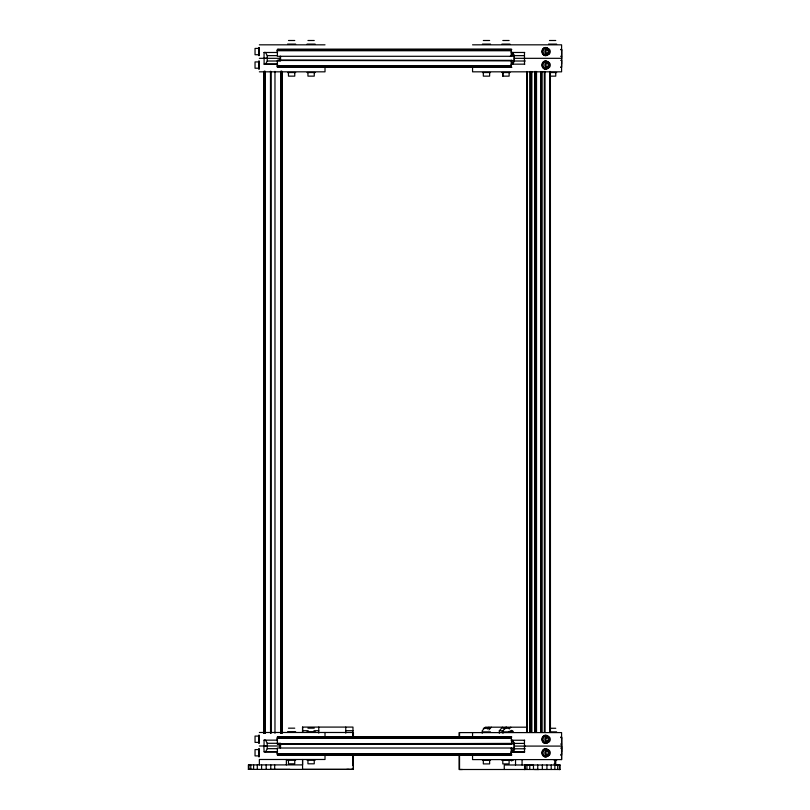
<?xml version="1.0" encoding="UTF-8"?>
<svg xmlns="http://www.w3.org/2000/svg" width="810" height="810" viewBox="0 0 810 810"><rect width="100%" height="100%" fill="white"/><g stroke="black" fill="none" stroke-linecap="round" stroke-linejoin="round"><path stroke-width="1.21" d="M289.909 769.389L248.376 769.389L248.376 764.893L302.565 764.893L302.565 759.719M253.54 769.389L248.974 769.389L248.974 764.893M250.786 769.389L250.786 764.893M253.611 769.389L253.611 764.893M257.296 769.389L257.296 764.893M261.589 769.389L261.589 764.893M266.186 769.389L266.186 764.893M270.773 764.893L270.773 769.389L349.515 769.389L346.781 769.389M274.681 769.389L274.681 764.893M277.364 52.478L277.364 49.319L511.211 49.319L511.211 56.295L277.364 56.295L277.374 50.463L278.043 49.319M277.364 740.148L277.364 736.989L472.989 736.989M280.503 747.772L280.503 745.98L259.362 745.99M280.503 58.31L280.503 61.013L267.249 61.013L265.569 64.162L264.111 64.172L264.1 58.32L259.362 58.32M302.565 731.359L302.565 727.086L352.968 727.086L352.968 738.031M350.71 769.389L353.322 769.389L353.413 754.92L353.403 769.399L302.565 769.389L302.565 759.486M353.413 732.483L353.413 737.475L353.413 732.483L259.362 732.483M459.108 754.738L459.108 769.5L559.487 769.49L559.447 764.994L560.044 764.994L560.044 769.5L559.447 769.5M459.108 737.515L459.108 732.594L561.593 732.594L561.593 759.598L472.554 759.598L472.554 755.092L511.201 755.092L511.201 751.933L524.505 751.923L524.455 740.249M462.399 769.5L459.543 769.5L459.543 754.738M459.543 737.515L459.543 732.594M504.255 769.5L504.265 764.994L559.487 764.994M511.211 67.321L511.211 64.162L524.779 64.162M560.925 49.319L561.603 49.319L561.613 58.32L561.593 67.321L560.925 67.321M561.593 759.598L561.593 737.09L560.925 737.09M561.593 737.09L561.593 755.092L560.925 755.092M503.162 732.594L503.162 730.792M524.515 64.152L524.465 52.478M561.603 64.172L561.624 58.32L514.36 58.33M278.043 754.991L277.374 753.847L277.364 748.015L511.667 748.015L512.447 751.386L514.137 748.187L514.137 743.793L512.517 740.613L511.91 740.836L511.697 743.955L277.364 743.965L277.374 738.123L278.043 736.989M277.648 49.582L511.495 49.582L511.211 50.676L277.364 50.676M277.648 737.242L511.495 737.242L511.211 738.335L277.364 738.335M561.593 65.974L560.854 67.179M561.593 753.745L560.854 754.95M278.033 743.651L511.89 743.509L277.364 743.965M511.211 56.295C513.469 56.032 510.644 48.306 514.137 56.123L514.137 60.517L512.477 63.717L511.738 60.365M547.56 53.369L548.461 51.567L547.56 49.774M549.362 51.567L548.461 53.369L546.669 53.369L545.778 51.567L546.669 49.774L548.461 49.774L549.362 51.567L548.461 51.567M547.56 66.865L548.461 65.073L547.56 63.281M549.362 65.073L548.461 66.865L546.669 66.865L545.778 65.073L546.669 63.281L548.461 63.281L549.362 65.073L548.461 65.073M513.591 751.184L514.613 749.139M546.659 737.556L545.768 739.348L546.659 741.14L548.451 741.14L549.352 739.348L548.451 737.556L545.758 737.556M547.55 741.14L548.451 739.348L547.55 737.556M547.55 754.637L548.451 752.844L547.55 751.052M549.352 752.844L548.451 754.637L546.659 754.637L545.768 752.844L546.659 751.052L548.451 751.052L549.352 752.844L548.451 752.844M263.858 745.99L264.111 751.832L265.569 751.832L267.249 748.673L267.239 743.296L265.538 740.158L264.06 740.158L264.06 746M512.689 64.162L514.39 61.013L514.36 55.637L512.679 52.478L511.211 52.468L524.718 52.478M512.679 751.933L514.38 748.784L514.35 743.408L512.669 740.249L511.201 740.239L524.708 740.249M487.387 728.99L488.946 727.188M488.946 729.891L491.275 727.188M499.325 733.242L499.325 730.792L502.443 727.188M502.929 733.242L502.929 730.792L506.048 727.188M504.721 728.99L506.28 727.188M509.227 728.99L510.786 727.188M509.875 731.471L511.566 730.347L513.246 731.471L508.751 731.471M511.697 743.955L511.201 737.09M264.1 58.32L280.543 58.32L280.543 56.528M264.1 745.99L267.239 745.98M267.249 58.33L264.06 58.33L264.06 52.488L265.538 52.488L267.249 55.637L267.249 61.013M288.461 40.5L294.759 40.5M307.942 40.5L314.25 40.5M483.317 40.5L489.635 40.5M502.808 40.5L509.125 40.5M549.443 40.5L555.751 40.5M287.56 44.105L295.66 44.105M307.051 44.105L315.151 44.105M482.426 44.105L490.536 44.105M501.906 44.105L510.017 44.105M548.542 44.105L556.652 44.105M259.362 44.823L325.012 44.823M472.554 44.823L561.603 44.823L561.593 58.32L561.603 49.319M258.643 48.418L255.039 48.418L255.039 54.726L258.643 54.726M277.729 49.471L511.778 49.339M277.567 49.714L511.414 49.714M277.496 49.876L511.343 49.876M277.435 50.058L511.282 50.058M277.395 50.25L511.242 50.25M277.374 50.463L511.221 50.463M264.06 52.488L277.627 52.478M267.249 55.637L276.919 55.627M514.36 55.637L523.999 55.637M510.351 56.123L514.137 56.123M511.798 60.436L277.364 60.345L277.374 66.187L278.043 67.321M560.692 60.345L561.593 60.345L561.593 71.827L472.554 71.827L472.564 67.321M277.85 60.355L514.137 60.517M277.972 60.477L511.89 60.73M514.39 61.013L525.275 61.013M258.643 61.924L255.039 61.924L255.039 68.222L258.643 68.222M265.569 64.162L277.617 64.162M264.111 64.172L277.364 64.172L277.364 67.321L511.778 67.301M277.364 65.974L511.211 65.974L511.495 67.068M277.374 66.187L511.221 66.187M277.395 66.39L511.242 66.39M277.435 66.582L511.282 66.582M277.496 66.764L511.343 66.764M277.567 66.926L511.414 66.926M277.648 67.068L511.586 67.179M259.362 71.827L325.012 71.827L325.012 67.321M287.56 72.546L295.66 72.546M307.051 72.546L315.151 72.546M482.426 72.546L490.536 72.546M501.906 72.546L510.017 72.546M550.375 72.546L556.652 72.546M502.818 76.14L502.818 72.546L502.808 76.14L509.125 76.14L509.125 72.546M550.365 76.14L555.751 76.14L555.751 72.546M527.502 727.188L485.342 727.188L482.223 730.792L482.223 733.242M288.451 728.17L294.759 728.17M307.942 728.17L314.24 728.17M483.317 728.271L489.625 728.271M502.808 728.271L509.105 728.271M550.365 728.271L555.741 728.271M308.195 730.691L302.565 730.691L302.565 732.483L302.565 727.086M313.966 730.691L318.765 730.691M345.769 730.691L352.968 730.691M499.325 730.792L502.929 730.792M287.56 731.764L295.66 731.764M307.041 731.764L315.141 731.764M482.426 731.875L490.526 731.875M501.906 731.875L510.006 731.875M550.365 731.875L556.642 731.875M258.643 736.087L255.039 736.087L255.039 742.385L258.643 742.385M277.729 737.13L511.778 736.999M277.567 737.383L511.414 737.383M277.496 737.546L511.343 737.546M277.435 737.728L511.282 737.728M277.395 737.92L511.242 737.92M277.374 738.123L511.221 738.123M548.451 739.348L549.352 739.348M264.06 740.158L277.627 740.148M267.239 743.296L280.543 743.296L280.543 745.99M514.35 743.408L523.989 743.408M277.951 743.874L514.137 743.793M514.38 746.091L525.184 746.101M560.692 748.116L561.593 748.116M511.606 748.187L514.137 748.187M267.249 748.673L276.888 748.673M514.38 748.784L525.265 748.784M258.643 749.584L255.039 749.584L255.039 755.892L258.643 755.892M265.569 751.832L277.617 751.832M264.111 751.832L277.364 751.842L277.364 754.991L511.778 754.971M511.201 751.933L524.769 751.933M277.364 753.634L511.211 753.634L511.495 754.728M277.374 753.847L511.221 753.847M277.395 754.059L511.242 754.059M277.435 754.252L511.282 754.252M277.496 754.434L511.343 754.434M277.567 754.596L511.414 754.596M277.648 754.728L511.586 754.839M287.56 760.205L295.66 760.205M307.041 760.205L315.141 760.205M482.426 760.317L490.526 760.317M501.906 760.317L510.006 760.317M554.162 760.317L556.642 760.317M554.162 763.911L555.741 763.911L555.741 760.317M352.623 764.893L353.413 764.893M533.456 769.49L533.456 764.994L525.153 764.994L524.576 764.994L524.576 769.5L524.029 769.5M554.323 764.994L560.044 764.994M248.376 769.389L248.974 769.389M524.576 769.5L525.153 769.5L525.153 764.994M534.347 769.5L538.842 769.5M558.9 769.49L560.044 769.5M350.447 769.389L353.403 769.399M560.621 56.295L561.593 56.295M560.621 744.066L561.593 744.066M524.708 746.091L561.613 746.091L561.593 751.923M560.854 49.471L561.593 50.676M560.854 737.242L561.593 738.447M557.685 764.994L557.685 769.49M554.88 764.994L554.88 769.49M554.779 759.598L554.779 764.994M551.205 764.994L551.205 769.49M550.405 71.503L550.446 732.088M550.233 71.503L550.334 732.088M550.101 71.503L550.101 732.088M549.949 71.503L549.949 732.088M549.777 71.503L549.777 732.088M546.932 764.994L546.932 769.49M544.907 71.503L544.907 732.088M544.512 71.503L544.563 732.088M544.401 71.503L544.411 732.088M542.335 764.994L542.335 769.49M542.133 71.503L542.133 732.088M541.394 71.503L541.394 732.088M540.908 71.503L540.908 732.088M540.675 71.503L540.746 732.088M537.739 764.994L537.739 769.49M536.524 71.503L536.524 732.088M536.331 71.503L536.331 732.088M536.129 71.503L536.129 732.088M535.926 71.503L535.926 732.088M535.714 71.503L535.714 732.088M535.501 71.503L535.501 732.088M535.299 71.503L535.299 732.088M535.116 71.503L535.116 732.088M534.944 71.503L534.944 732.088M534.803 71.503L534.803 732.088M534.681 71.503L534.681 732.088M531.866 71.503L531.866 732.088M530.844 732.088L530.844 71.503L530.682 732.088M530.631 71.503L530.56 732.088M530.489 71.503L530.418 732.088M529.841 71.503L529.841 732.088M529.77 764.994L529.77 769.49M527.037 71.503L527.037 732.088M526.935 71.503L526.854 732.088M526.935 764.994L526.935 769.49M522.075 759.598L522.075 764.994M515.535 759.598L515.535 764.994M511.211 60.345L511.211 65.974M511.211 748.015L511.211 753.634M509.105 760.317L509.105 763.911L502.808 763.911L502.808 760.317M489.635 72.546L489.625 76.14L483.317 76.14L483.337 72.546M489.625 760.317L489.625 763.911L483.317 763.911L483.317 760.317M472.554 732.594L472.554 737.09M352.968 753.948L352.968 764.893M345.769 727.086L345.769 733.131M325.012 732.483L325.012 736.989M325.012 754.991L325.012 759.486L259.362 759.486L259.362 764.893M318.765 727.086L318.765 733.131M314.25 72.546L314.25 76.14L307.942 76.14L307.942 72.546M314.24 760.205L314.24 763.81L307.942 763.81L307.942 760.205M294.759 72.546L294.759 76.14L288.461 76.14L288.461 72.546M294.759 760.205L294.759 763.81L288.451 763.81L288.451 760.205M286.365 759.486L286.365 764.893M281.951 71.391L281.951 733.253M281.89 71.391L281.809 733.253M281.698 71.391L281.698 733.253M281.556 71.391L281.556 733.253M281.394 71.391L281.394 733.253M281.212 71.391L281.212 733.253M281.019 71.391L281.019 733.253M280.817 71.391L280.817 733.253M280.604 71.391L280.604 733.253M280.29 56.123L280.29 60.517M280.29 743.793L280.29 748.187M274.975 71.391L274.975 733.253M270.925 71.391L270.925 733.253M270.611 71.391L270.682 733.253M270.479 71.391L270.55 733.253M265.305 71.391L265.305 733.253M265.093 71.391L265.093 733.253M264.88 71.391L264.88 733.253M264.688 71.391L264.688 733.253M264.505 71.391L264.505 733.253M264.343 71.391L264.212 733.253M264.1 71.391L264.1 733.253M263.969 71.391L263.949 733.253M259.362 47.517L259.362 55.617M259.362 61.023L259.362 69.123M259.362 735.186L259.362 743.286M259.362 748.693L259.362 756.793M258.643 47.517L258.643 55.617M258.643 61.023L258.643 69.123M258.643 735.186L258.643 743.286M258.643 748.693L258.643 756.793M547.924 67.898A4.05 3.503 -90 0 1 542.751 67.726A4.05 3.503 -90 0 1 543.358 61.793A4.05 3.503 -90 0 1 548.421 62.998M548.289 67.898A4.05 3.503 -90 0 1 542.923 67.443A4.05 3.503 -90 0 1 544.239 61.428A4.05 3.503 -90 0 1 549.139 63.97M547.135 62.34A3.149 2.724 -90 0 1 547.702 62.846M547.135 67.797A3.149 2.724 -90 0 1 543.064 65.489A3.149 2.724 -90 0 1 546.477 62.026M548.471 53.541A4.05 3.503 -90 0 1 543.439 54.918A4.05 3.503 -90 0 1 542.69 49.015A4.05 3.503 -90 0 1 547.854 48.661M548.836 53.541A4.05 3.503 -90 0 1 543.804 54.918A4.05 3.503 -90 0 1 543.044 49.015A4.05 3.503 -90 0 1 548.208 48.661M546.477 54.614A3.149 2.724 -90 0 1 543.064 51.162A3.149 2.724 -90 0 1 547.135 48.843M547.702 53.794A3.149 2.724 -90 0 1 547.135 54.3M547.914 755.669A4.05 3.503 -90 0 1 542.74 755.497A4.05 3.503 -90 0 1 543.338 749.564A4.05 3.503 -90 0 1 548.41 750.769M548.269 755.669A4.05 3.503 -90 0 1 542.913 755.214A4.05 3.503 -90 0 1 544.229 749.199A4.05 3.503 -90 0 1 549.129 751.741M547.125 755.578A3.149 2.724 -90 0 1 543.52 754.657A3.149 2.724 -90 0 1 544.006 750.435A3.149 2.724 -90 0 1 547.681 750.617M548.461 741.312A4.05 3.503 -90 0 1 543.429 742.699A4.05 3.503 -90 0 1 542.68 736.786A4.05 3.503 -90 0 1 547.844 736.442M549.16 740.33A4.05 3.503 -90 0 1 544.32 743.043A4.05 3.503 -90 0 1 542.852 737.07A4.05 3.503 -90 0 1 548.198 736.442M546.466 742.385A3.149 2.724 -90 0 1 543.054 738.933A3.149 2.724 -90 0 1 547.125 736.614M513.246 759.821L511.566 760.944L509.875 759.821L513.246 759.821M465.841 769.5L465.841 769.5M465.841 732.594L465.841 732.594M549.494 67.301A3.149 2.724 -90 0 0 548.279 62.026A3.149 2.724 -90 0 0 544.938 65.883A3.149 2.724 -90 0 0 549.494 67.301M549.494 53.794A3.149 2.724 -90 0 0 548.279 48.529A3.149 2.724 -90 0 0 544.938 52.387A3.149 2.724 -90 0 0 549.494 53.794M549.484 755.072A3.149 2.724 -90 0 0 548.259 749.807A3.149 2.724 -90 0 0 544.917 753.664A3.149 2.724 -90 0 0 549.484 755.072M549.484 741.575A3.149 2.724 -90 0 0 548.259 736.3A3.149 2.724 -90 0 0 544.917 740.158A3.149 2.724 -90 0 0 549.484 741.575"/></g></svg>
